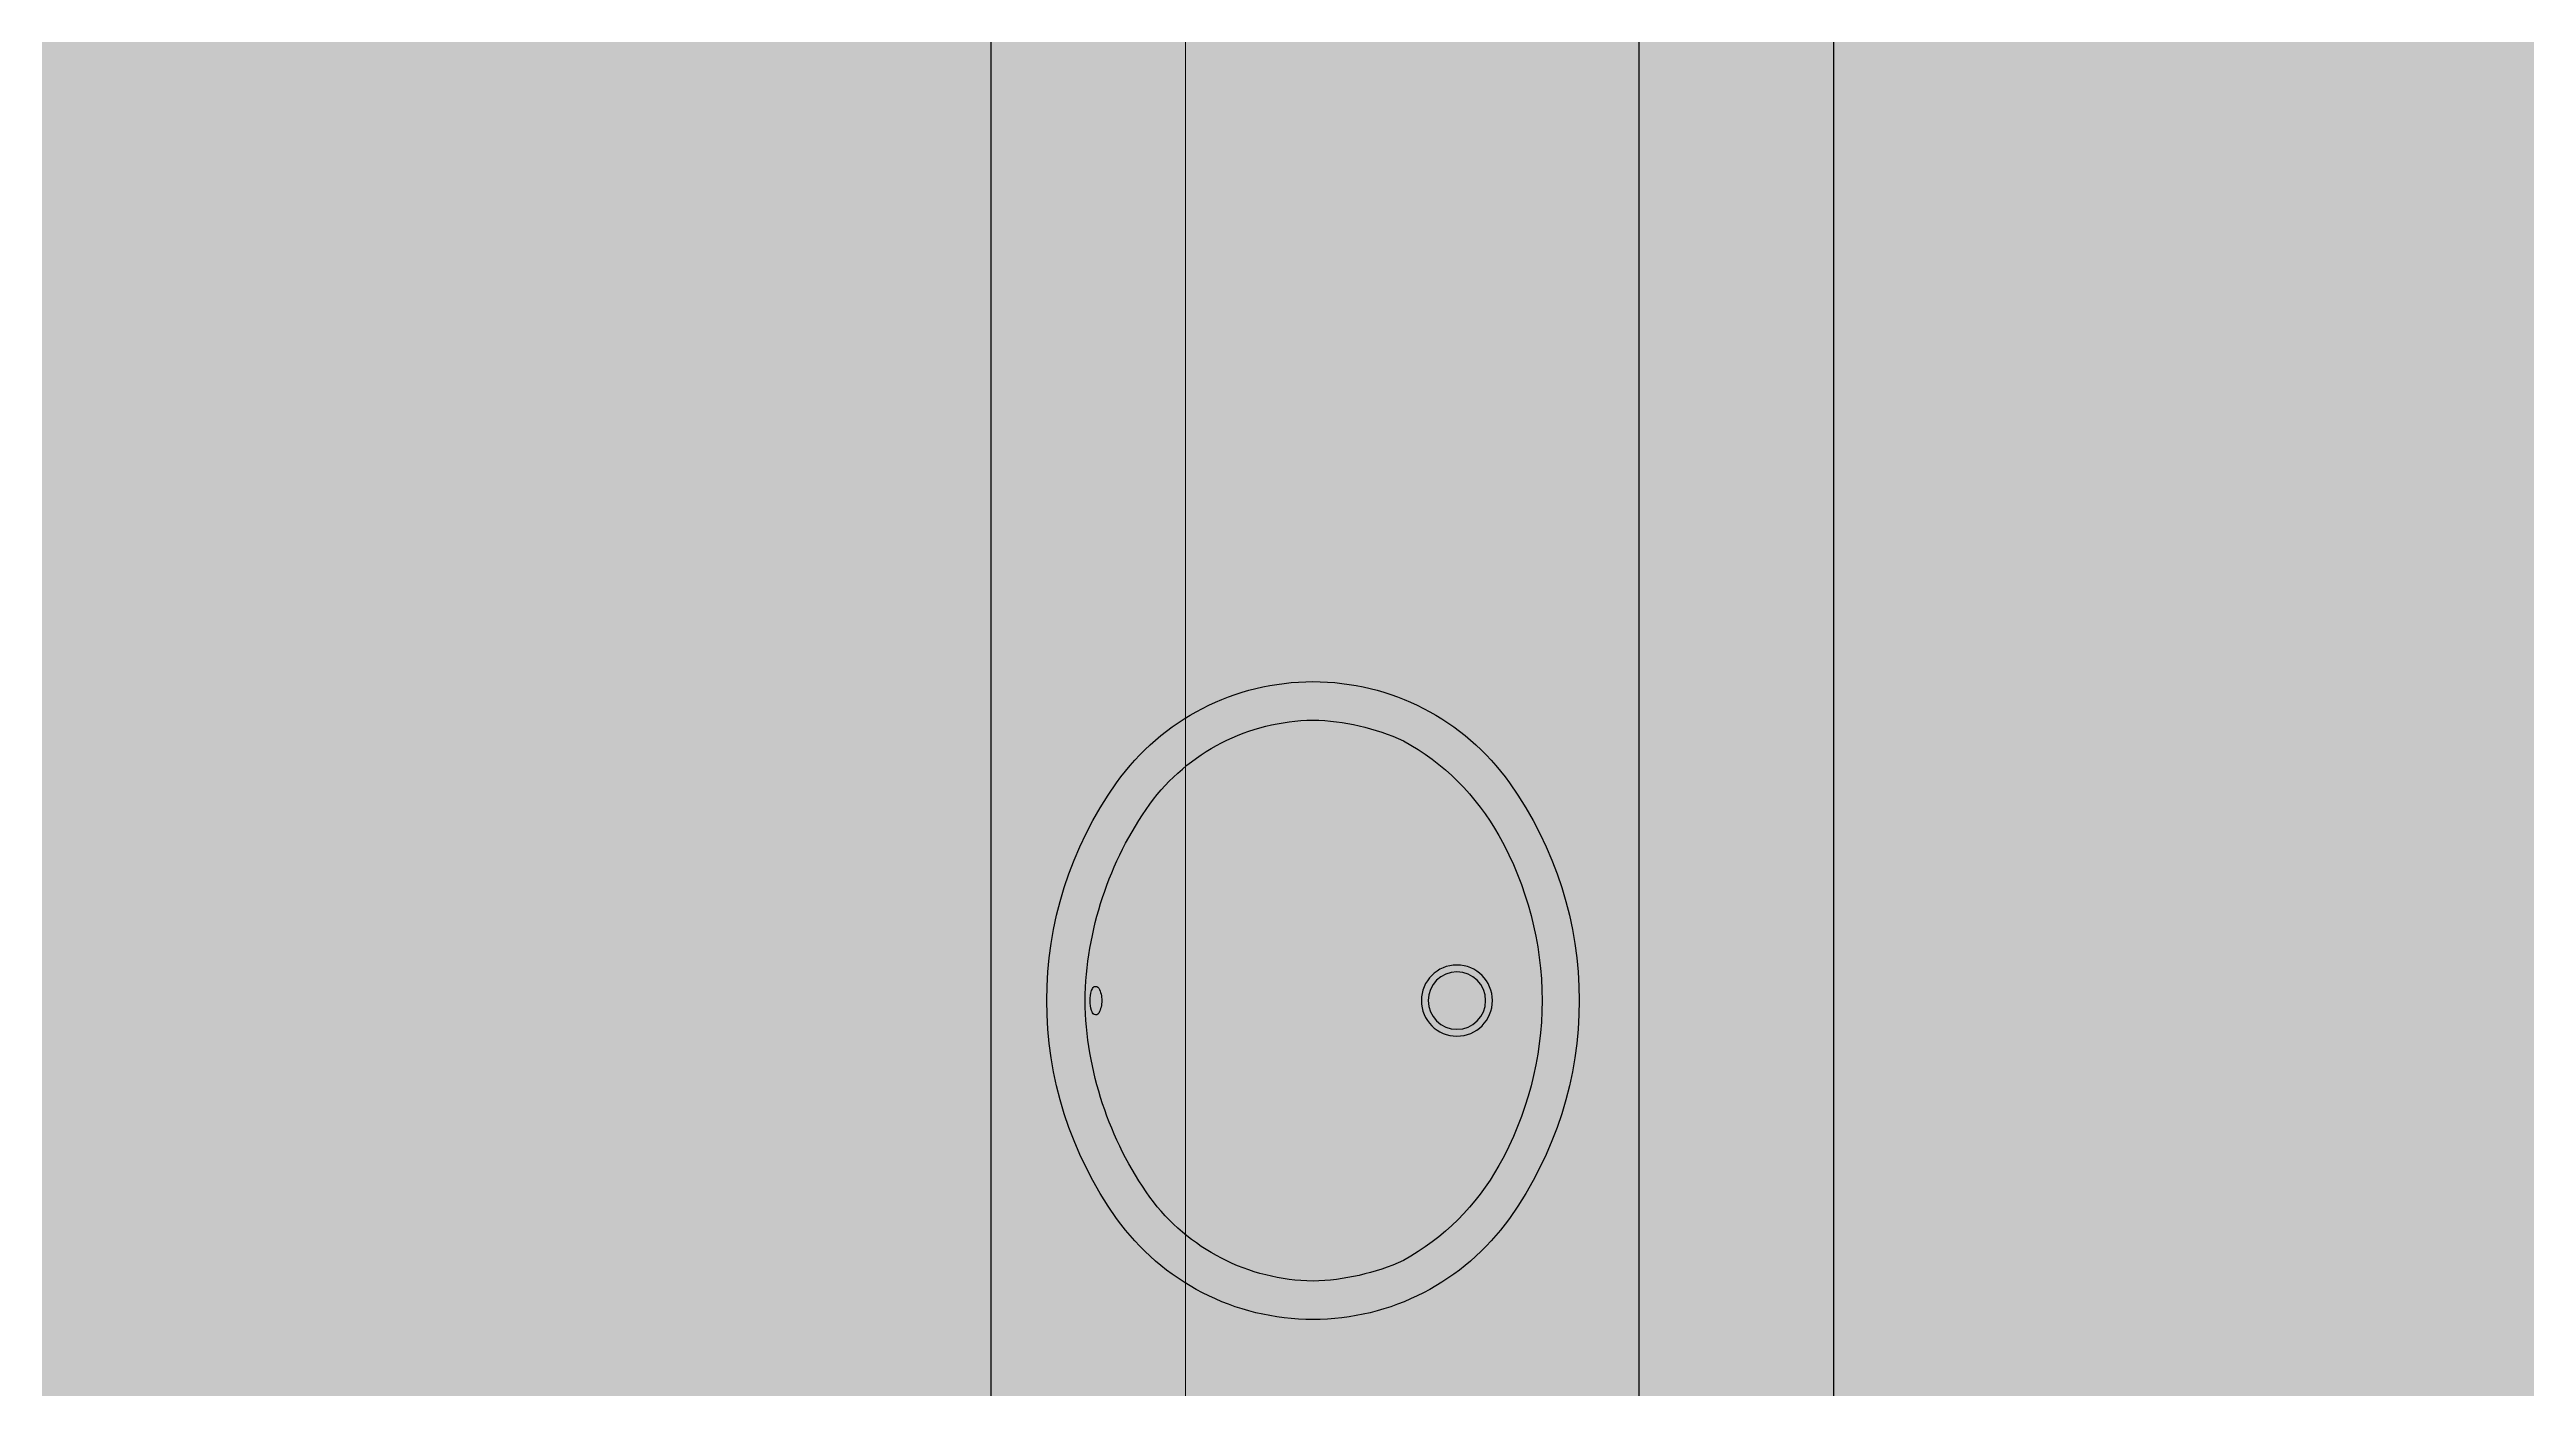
# Model space of a CAD drawing. Header units: metres. Extents: x 587 to 1372, y 780 to 1385.
# Drawn here: x 1349.091 to 1351.002, y 896.286 to 897.318 of the extents above; entities that cross this region are included whole.
import ezdxf

# ---------------------------------------------------------------- set-up
doc = ezdxf.new("R2010")
doc.units = ezdxf.units.M
doc.layers.get('DEFPOINTS').update_dxf_attribs({"lineweight": 5})
doc.layers.add('A-BATHROOMS', color=64, linetype='Continuous', lineweight=30)
doc.layers.add('A-WALLS', color=1, linetype='Continuous', lineweight=25)
doc.layers.add('SP_BUILDINGS_NEW_HATCH', color=9, linetype='Continuous', lineweight=13, true_color=0x808080, transparency=0.5)
doc.layers.add('ST-STRUCTURE GRID', color=7, linetype='Continuous', lineweight=5, true_color=0x969696)
doc.styles.get("Standard").update_dxf_attribs({"font": 'arial.ttf'})

# ---------------------------------------------------------------- blocks, each defined once
blk = doc.blocks.new('kohler caxton oval 2210pln')
for radius in [1.08, 0.872]:
    blk.add_circle((0, 4.371), radius)
for centre, radius, start, end in [((0, -3.285), 11.372, 54.4482, 125.55201), ((0.032, -3.364), 10.325, 90.1802, 119.22226), ((-0.032, -3.364), 10.325, 60.77774, 89.8198), ((-2.348, 0), 7.335, 125.55175, 234.44805), ((-1.378, -0.842), 7.435, 119.22226, 151.11207), ((1.378, -0.842), 7.435, 28.88793, 60.77774), ((2.348, 0), 7.335, 305.55207, 54.44805), ((-1.419, -0.175), 7.1, 155.67166, 178.58032), ((1.419, -0.175), 7.1, 1.41968, 24.32834), ((-2.251, 0.088), 6.266, 180.80115, 233.6172), ((2.251, 0.088), 6.266, 306.3828, 359.19885), ((0.201, 3.712), 10.639, 234.56457, 268.9198), ((-0.201, 3.712), 10.639, 271.0802, 305.43543), ((0, 3.285), 11.372, 234.44799, 305.55201), ((-0.325, -6.603), 0.108, 119.60103, 204.39326), ((-0.237, -6.489), 0.245, 220.43748, 253.8595), ((-0.03, -7.124), 0.707, 87.57758, 119.60103), ((0.003, -5.707), 1.064, 253.1493, 269.84718), ((0.03, -7.124), 0.707, 60.39897, 92.42242), ((-0.003, -5.707), 1.064, 270.15282, 286.8507), ((0.237, -6.489), 0.245, 286.1405, 319.56252), ((0.325, -6.603), 0.108, 335.60674, 60.39897)]:
    blk.add_arc(centre, radius, start, end)
at = {"layer": 'DEFPOINTS'}
for tag, p in [('TRADENAME', (-0.004, 0.01)), ('MODELNUMBER', (-0.004, 0.011)), ('PRODUCT', (-0.004, 0.008)), ('MATERIAL', (-0.004, 0.006))]:
    blk.add_attdef(tag, p, '', height=0.001, dxfattribs=at)

msp = doc.modelspace()

# ---------------------------------------------------------------- hatches: boundary and pattern name
at = {"layer": 'SP_BUILDINGS_NEW_HATCH', "transparency": 33554495}
h = msp.add_hatch(color=256, dxfattribs=at)
h.dxf.hatch_style = 2
h.paths.add_polyline_path([(1343.8919, 898.3009), (1356.2169, 898.3009), (1356.2169, 875.4762), (1343.8919, 875.4762)])

# ---------------------------------------------------------------- linework, layer by layer
at = {"layer": 'A-BATHROOMS'}
msp.add_line((1349.8169, 898.1509), (1349.8169, 895.1009), dxfattribs=at)
at = {"layer": 'A-WALLS'}
for p, q in [((1350.3169, 898.1509), (1350.3169, 895.1009)), ((1350.4669, 898.1509), (1350.4669, 894.9509))]:
    msp.add_line(p, q, dxfattribs=at)
at = {"layer": 'ST-STRUCTURE GRID'}
msp.add_line((1349.9669, 873.3659), (1349.9669, 923.0619), dxfattribs=at)

# ---------------------------------------------------------------- block references
at = {"layer": 'A-BATHROOMS'}
ref = msp.add_blockref('kohler caxton oval 2210pln', (1350.0654, 896.5848), dxfattribs=dict(at, xscale=-0.0254, yscale=0.0254, zscale=0.0254, rotation=270))
ref.add_attrib('MODELNUMBER', 'K-2210', (1350.0657, 896.5847), dxfattribs={"layer": 'DEFPOINTS', "height": 0.0000254, "rotation": 90})
ref.add_attrib('TRADENAME', 'CAXTON', (1350.0657, 896.5847), dxfattribs={"layer": 'DEFPOINTS', "height": 0.0000254, "rotation": 90})
ref.add_attrib('PRODUCT', 'BATHROOM SINK', (1350.0656, 896.5847), dxfattribs={"layer": 'DEFPOINTS', "height": 0.0000254, "rotation": 90})
ref.add_attrib('MATERIAL', 'VITREOUS CHINA', (1350.0656, 896.5847), dxfattribs={"layer": 'DEFPOINTS', "height": 0.0000254, "rotation": 90})

doc.saveas('drawing.dxf')
